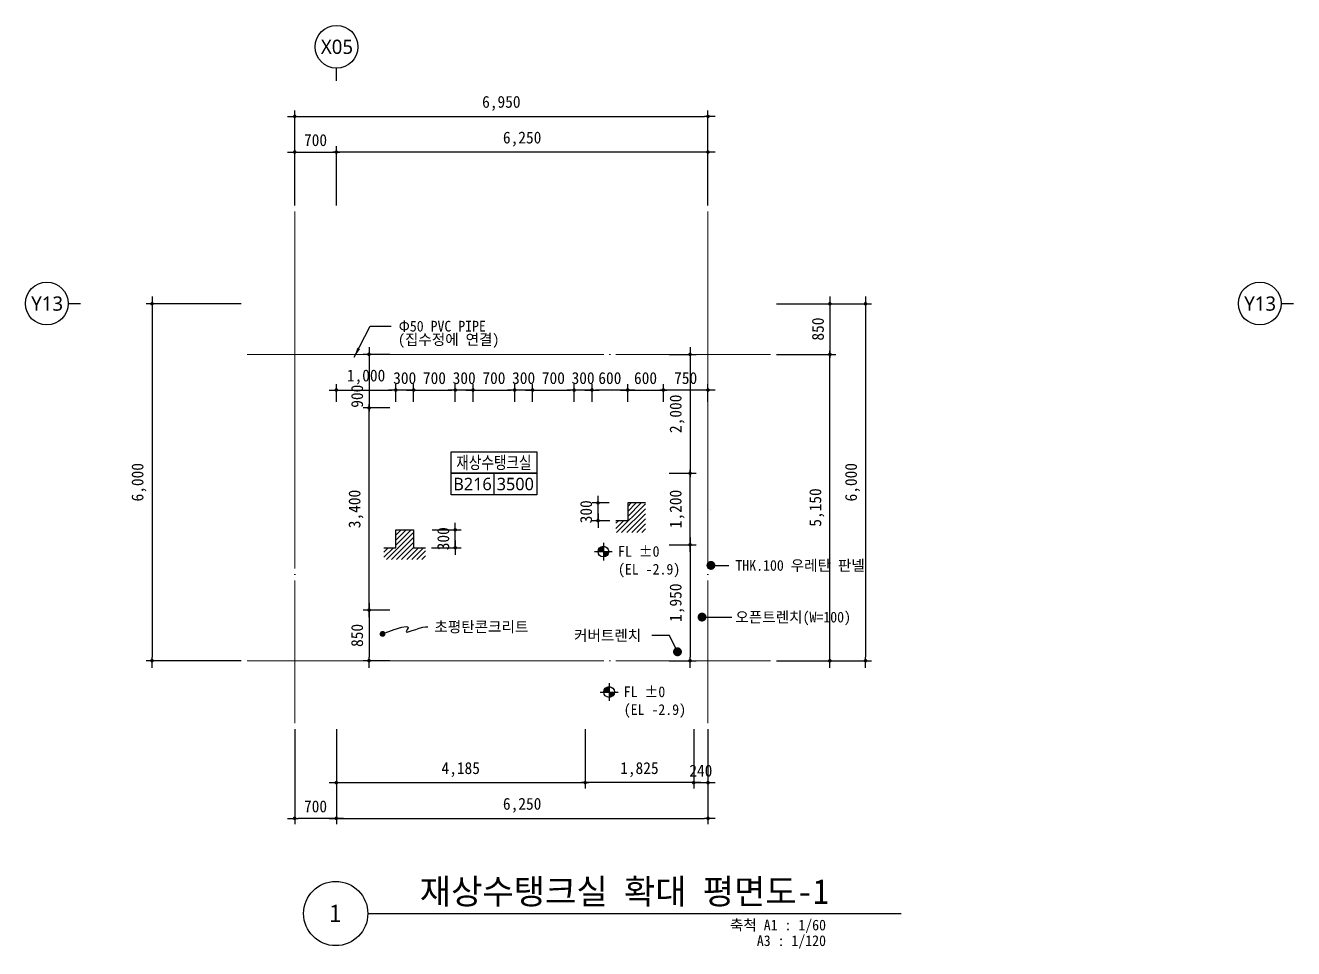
# Model space of a CAD drawing. Header units: inches. Extents: x 158004 to 351834, y 1422 to 34314.
# Drawn here: x 158004 to 179334, y 18294 to 33814 of the extents above; entities that cross this region are included whole.
import ezdxf
from ezdxf.enums import TextEntityAlignment as Align

# ---------------------------------------------------------------- set-up
doc = ezdxf.new("R2010")
doc.units = ezdxf.units.IN
doc.header["$LTSCALE"] = 2
doc.header["$MEASUREMENT"] = 0
doc.linetypes.add('CEN', pattern=[62, 60, -1, 0, -1])
doc.layers.get('0').update_dxf_attribs({"linetype": 'CONTINUOUS'})
for name, color, linetype, lineweight in [('A-AXIS-BUBL', 7, 'CONTINUOUS', 25), ('A-AXIS-LINE', 1, 'CEN', 15), ('A-DIMS', 7, 'CONTINUOUS', 25), ('A-MKXS-LEAD', 7, 'CONTINUOUS', 25), ('A-MKXX-NAME', 3, 'CONTINUOUS', 25), ('A-MKXX-SYMB', 7, 'CONTINUOUS', 25), ('A-XXXX-HATC', 8, 'CONTINUOUS', 18), ('A-XXXX-SYMB', 7, 'CONTINUOUS', 25), ('A-XXXX-TXT1', 3, 'CONTINUOUS', 25), ('A-XXXX-TXT2', 3, 'CONTINUOUS', 25)]:
    doc.layers.add(name, color=color, linetype=linetype, lineweight=lineweight)
doc.styles.add('HY울릉도L', font='H2GTRE.TTF')
doc.styles.add('돋움체', font='')
doc.styles.add('맑은고딕', font='malgun.ttf')
doc.styles.get('돋움체').set_extended_font_data('DotumChe')
doc.dimstyles.new('CDIM', dxfattribs={"dimtxt": 2, "dimasz": 0.6, "dimexe": 1, "dimexo": 1, "dimgap": 1, "dimtad": 1, "dimdec": 0, "dimrnd": 0.5, "dimzin": 0, "dimdsep": 32, "dimlunit": 6, "dimtxsty": 'HY울릉도L', "dimblk1": '_CIDOT', "dimblk2": '_CIDOT', "dimsah": 1, "dimcen": 4.5, "dimclrd": 2, "dimclre": 2, "dimclrt": 7, "dimadec": 0, "dimazin": 0, "dimtfac": 1, "dimtdec": 0, "dimtix": 1, "dimtmove": 2, "dimatfit": 1, "dimldrblk": '_CIDOT', "dimfxl": 1, "dimtolj": 1, "dimtzin": 0, "dimlwd": -1, "dimarcsym": 0})

# ---------------------------------------------------------------- blocks, each defined once
blk = doc.blocks.new('_CIDOT')
at = {"color": 0, "linetype": 'ByBlock'}
blk.add_line((2, 0), (-1, 0), dxfattribs=at)
at = {"color": 0, "linetype": 'ByBlock', "const_width": 0.5}
blk.add_lwpolyline([(-0.25, 0, 1), (0.25, 0, 1)], format="xyb", close=True, dxfattribs=at)
blk = doc.blocks.new('*D4')
at = {"layer": 'A-DIMS', "lineweight": -2, "transparency": 16777216}
for p, q in [((162534, 30784), (162534, 32384)), ((169484, 30784), (169484, 32384))]:
    blk.add_line(p, q, dxfattribs=at)
at = {"layer": 'A-DIMS', "transparency": 16777216}
blk.add_line((162594, 32284), (169424, 32284), dxfattribs=at)
at = {"layer": 'A-DIMS', "transparency": 16777216, "xscale": 60, "yscale": 60, "zscale": 60, "rotation": 180}
blk.add_blockref('_CIDOT', (162534, 32284), dxfattribs=at)
at = {"layer": 'A-DIMS', "transparency": 16777216, "xscale": 60, "yscale": 60, "zscale": 60}
blk.add_blockref('_CIDOT', (169484, 32284), dxfattribs=at)
at = {"layer": 'A-DIMS', "color": 3, "transparency": 16777216, "insert": (166009, 32503), "char_height": 200, "attachment_point": 5, "style": '돋움체'}
blk.add_mtext('\\A1;6,950', dxfattribs=at)
blk = doc.blocks.new('*D5')
at = {"layer": 'A-DIMS', "lineweight": -2, "transparency": 16777216}
for p, q in [((163234, 30784), (163234, 31784)), ((169484, 30784), (169484, 31784))]:
    blk.add_line(p, q, dxfattribs=at)
at = {"layer": 'A-DIMS', "transparency": 16777216}
blk.add_line((169424, 31684), (163294, 31684), dxfattribs=at)
at = {"layer": 'A-DIMS', "transparency": 16777216, "xscale": 60, "yscale": 60, "zscale": 60, "rotation": 180}
blk.add_blockref('_CIDOT', (163234, 31684), dxfattribs=at)
at = {"layer": 'A-DIMS', "transparency": 16777216, "xscale": 60, "yscale": 60, "zscale": 60}
blk.add_blockref('_CIDOT', (169484, 31684), dxfattribs=at)
at = {"layer": 'A-DIMS', "color": 3, "transparency": 16777216, "insert": (166359, 31903), "char_height": 200, "attachment_point": 5, "style": '돋움체'}
blk.add_mtext('\\A1;6,250', dxfattribs=at)
blk = doc.blocks.new('*D6')
at = {"layer": 'A-DIMS', "lineweight": -2, "transparency": 16777216}
for p, q in [((162534, 30784), (162534, 31784)), ((163234, 30784), (163234, 31784))]:
    blk.add_line(p, q, dxfattribs=at)
at = {"layer": 'A-DIMS', "transparency": 16777216}
blk.add_line((162594, 31684), (163174, 31684), dxfattribs=at)
at = {"layer": 'A-DIMS', "transparency": 16777216, "xscale": 60, "yscale": 60, "zscale": 60, "rotation": 180}
blk.add_blockref('_CIDOT', (162534, 31684), dxfattribs=at)
at = {"layer": 'A-DIMS', "transparency": 16777216, "xscale": 60, "yscale": 60, "zscale": 60}
blk.add_blockref('_CIDOT', (163234, 31684), dxfattribs=at)
at = {"layer": 'A-DIMS', "color": 3, "transparency": 16777216, "insert": (162884, 31884), "char_height": 200, "attachment_point": 5, "style": '돋움체'}
blk.add_mtext('\\A1;700', dxfattribs=at)
blk = doc.blocks.new('*D7')
at = {"layer": 'A-DIMS', "lineweight": -2, "transparency": 16777216}
for p, q in [((161634, 29134), (160034, 29134)), ((161634, 23134), (160034, 23134))]:
    blk.add_line(p, q, dxfattribs=at)
at = {"layer": 'A-DIMS', "transparency": 16777216}
blk.add_line((160134, 29074), (160134, 23194), dxfattribs=at)
at = {"layer": 'A-DIMS', "transparency": 16777216, "xscale": 60, "yscale": 60, "zscale": 60}
for p, rotation in [((160134, 29134), 90), ((160134, 23134), 270)]:
    blk.add_blockref('_CIDOT', p, dxfattribs=dict(at, rotation=rotation))
at = {"layer": 'A-DIMS', "color": 3, "transparency": 16777216, "insert": (159915, 26134), "char_height": 200, "attachment_point": 5, "rotation": 90, "style": '돋움체'}
blk.add_mtext('\\A1;6,000', dxfattribs=at)
blk = doc.blocks.new('*D8')
at = {"layer": 'A-DIMS', "lineweight": -2, "transparency": 16777216}
for p, q in [((163234, 21984), (163234, 20984)), ((167419, 21984), (167419, 20984))]:
    blk.add_line(p, q, dxfattribs=at)
at = {"layer": 'A-DIMS', "transparency": 16777216}
blk.add_line((163294, 21084), (167359, 21084), dxfattribs=at)
at = {"layer": 'A-DIMS', "transparency": 16777216, "xscale": 60, "yscale": 60, "zscale": 60, "rotation": 180}
blk.add_blockref('_CIDOT', (163234, 21084), dxfattribs=at)
at = {"layer": 'A-DIMS', "transparency": 16777216, "xscale": 60, "yscale": 60, "zscale": 60}
blk.add_blockref('_CIDOT', (167419, 21084), dxfattribs=at)
at = {"layer": 'A-DIMS', "color": 3, "transparency": 16777216, "insert": (165326, 21303), "char_height": 200, "attachment_point": 5, "style": '돋움체'}
blk.add_mtext('\\A1;4,185', dxfattribs=at)
blk = doc.blocks.new('*D9')
at = {"layer": 'A-DIMS', "lineweight": -2, "transparency": 16777216}
for p, q in [((167419, 21984), (167419, 20984)), ((169244, 21984), (169244, 20984))]:
    blk.add_line(p, q, dxfattribs=at)
at = {"layer": 'A-DIMS', "transparency": 16777216}
blk.add_line((169184, 21084), (167479, 21084), dxfattribs=at)
at = {"layer": 'A-DIMS', "transparency": 16777216, "xscale": 60, "yscale": 60, "zscale": 60, "rotation": 180}
blk.add_blockref('_CIDOT', (167419, 21084), dxfattribs=at)
at = {"layer": 'A-DIMS', "transparency": 16777216, "xscale": 60, "yscale": 60, "zscale": 60}
blk.add_blockref('_CIDOT', (169244, 21084), dxfattribs=at)
at = {"layer": 'A-DIMS', "color": 3, "transparency": 16777216, "insert": (168331, 21303), "char_height": 200, "attachment_point": 5, "style": '돋움체'}
blk.add_mtext('\\A1;1,825', dxfattribs=at)
blk = doc.blocks.new('*D10')
at = {"layer": 'A-DIMS', "lineweight": -2, "transparency": 16777216}
for p, q in [((169244, 21984), (169244, 20984)), ((169484, 21984), (169484, 20984))]:
    blk.add_line(p, q, dxfattribs=at)
at = {"layer": 'A-DIMS', "transparency": 16777216}
for p, q in [((169184, 21084), (169124, 21084)), ((169244, 21084), (169484, 21084)), ((169544, 21084), (169604, 21084))]:
    blk.add_line(p, q, dxfattribs=at)
at = {"layer": 'A-DIMS', "transparency": 16777216, "xscale": 60, "yscale": 60, "zscale": 60}
blk.add_blockref('_CIDOT', (169244, 21084), dxfattribs=at)
at = {"layer": 'A-DIMS', "transparency": 16777216, "xscale": 60, "yscale": 60, "zscale": 60, "rotation": 180}
blk.add_blockref('_CIDOT', (169484, 21084), dxfattribs=at)
at = {"layer": 'A-DIMS', "color": 3, "transparency": 16777216, "insert": (169364, 21284), "char_height": 200, "attachment_point": 5, "style": '돋움체'}
blk.add_mtext('\\A1;240', dxfattribs=at)
blk = doc.blocks.new('*D11')
at = {"layer": 'A-DIMS', "lineweight": -2, "transparency": 16777216}
for p, q in [((170634, 29134), (172234, 29134)), ((170634, 23134), (172234, 23134))]:
    blk.add_line(p, q, dxfattribs=at)
at = {"layer": 'A-DIMS', "transparency": 16777216}
blk.add_line((172134, 29074), (172134, 23194), dxfattribs=at)
at = {"layer": 'A-DIMS', "transparency": 16777216, "xscale": 60, "yscale": 60, "zscale": 60}
for p, rotation in [((172134, 29134), 90), ((172134, 23134), 270)]:
    blk.add_blockref('_CIDOT', p, dxfattribs=dict(at, rotation=rotation))
at = {"layer": 'A-DIMS', "color": 3, "transparency": 16777216, "insert": (171915, 26134), "char_height": 200, "attachment_point": 5, "rotation": 90, "style": '돋움체'}
blk.add_mtext('\\A1;6,000', dxfattribs=at)
blk = doc.blocks.new('*D12')
at = {"layer": 'A-DIMS', "lineweight": -2, "transparency": 16777216}
for p, q in [((170634, 28284), (171634, 28284)), ((170634, 23134), (171634, 23134))]:
    blk.add_line(p, q, dxfattribs=at)
at = {"layer": 'A-DIMS', "transparency": 16777216}
blk.add_line((171534, 23194), (171534, 28224), dxfattribs=at)
at = {"layer": 'A-DIMS', "transparency": 16777216, "xscale": 60, "yscale": 60, "zscale": 60}
for p, rotation in [((171534, 28284), 90), ((171534, 23134), 270)]:
    blk.add_blockref('_CIDOT', p, dxfattribs=dict(at, rotation=rotation))
at = {"layer": 'A-DIMS', "color": 3, "transparency": 16777216, "insert": (171315, 25709), "char_height": 200, "attachment_point": 5, "rotation": 90, "style": '돋움체'}
blk.add_mtext('\\A1;5,150', dxfattribs=at)
blk = doc.blocks.new('*D13')
at = {"layer": 'A-DIMS', "lineweight": -2, "transparency": 16777216}
for p, q in [((170634, 29134), (171634, 29134)), ((170634, 28284), (171634, 28284))]:
    blk.add_line(p, q, dxfattribs=at)
at = {"layer": 'A-DIMS', "transparency": 16777216}
blk.add_line((171534, 29074), (171534, 28344), dxfattribs=at)
at = {"layer": 'A-DIMS', "transparency": 16777216, "xscale": 60, "yscale": 60, "zscale": 60}
for p, rotation in [((171534, 29134), 90), ((171534, 28284), 270)]:
    blk.add_blockref('_CIDOT', p, dxfattribs=dict(at, rotation=rotation))
at = {"layer": 'A-DIMS', "color": 3, "transparency": 16777216, "insert": (171334, 28709), "char_height": 200, "attachment_point": 5, "rotation": 90, "style": '돋움체'}
blk.add_mtext('\\A1;850', dxfattribs=at)
blk = doc.blocks.new('*D14')
at = {"layer": 'A-DIMS', "lineweight": -2, "transparency": 16777216}
for p, q in [((164234, 27484), (164234, 27784)), ((164534, 27484), (164534, 27784))]:
    blk.add_line(p, q, dxfattribs=at)
at = {"layer": 'A-DIMS', "transparency": 16777216}
for p, q in [((164174, 27684), (164114, 27684)), ((164534, 27684), (164234, 27684)), ((164594, 27684), (164654, 27684))]:
    blk.add_line(p, q, dxfattribs=at)
at = {"layer": 'A-DIMS', "transparency": 16777216, "xscale": 60, "yscale": 60, "zscale": 60}
blk.add_blockref('_CIDOT', (164234, 27684), dxfattribs=at)
at = {"layer": 'A-DIMS', "transparency": 16777216, "xscale": 60, "yscale": 60, "zscale": 60, "rotation": 180}
blk.add_blockref('_CIDOT', (164534, 27684), dxfattribs=at)
at = {"layer": 'A-DIMS', "color": 3, "transparency": 16777216, "insert": (164384, 27884), "char_height": 200, "attachment_point": 5, "style": '돋움체'}
blk.add_mtext('\\A1;300', dxfattribs=at)
blk = doc.blocks.new('*D15')
at = {"layer": 'A-DIMS', "lineweight": -2, "transparency": 16777216}
for p, q in [((164534, 27484), (164534, 27784)), ((165234, 27484), (165234, 27784))]:
    blk.add_line(p, q, dxfattribs=at)
at = {"layer": 'A-DIMS', "transparency": 16777216}
blk.add_line((164594, 27684), (165174, 27684), dxfattribs=at)
at = {"layer": 'A-DIMS', "transparency": 16777216, "xscale": 60, "yscale": 60, "zscale": 60, "rotation": 180}
blk.add_blockref('_CIDOT', (164534, 27684), dxfattribs=at)
at = {"layer": 'A-DIMS', "transparency": 16777216, "xscale": 60, "yscale": 60, "zscale": 60}
blk.add_blockref('_CIDOT', (165234, 27684), dxfattribs=at)
at = {"layer": 'A-DIMS', "color": 3, "transparency": 16777216, "insert": (164884, 27884), "char_height": 200, "attachment_point": 5, "style": '돋움체'}
blk.add_mtext('\\A1;700', dxfattribs=at)
blk = doc.blocks.new('*D16')
at = {"layer": 'A-DIMS', "lineweight": -2, "transparency": 16777216}
for p, q in [((165234, 27484), (165234, 27784)), ((165534, 27484), (165534, 27784))]:
    blk.add_line(p, q, dxfattribs=at)
at = {"layer": 'A-DIMS', "transparency": 16777216}
for p, q in [((165174, 27684), (165114, 27684)), ((165534, 27684), (165234, 27684)), ((165594, 27684), (165654, 27684))]:
    blk.add_line(p, q, dxfattribs=at)
at = {"layer": 'A-DIMS', "transparency": 16777216, "xscale": 60, "yscale": 60, "zscale": 60}
blk.add_blockref('_CIDOT', (165234, 27684), dxfattribs=at)
at = {"layer": 'A-DIMS', "transparency": 16777216, "xscale": 60, "yscale": 60, "zscale": 60, "rotation": 180}
blk.add_blockref('_CIDOT', (165534, 27684), dxfattribs=at)
at = {"layer": 'A-DIMS', "color": 3, "transparency": 16777216, "insert": (165384, 27884), "char_height": 200, "attachment_point": 5, "style": '돋움체'}
blk.add_mtext('\\A1;300', dxfattribs=at)
blk = doc.blocks.new('*D17')
at = {"layer": 'A-DIMS', "lineweight": -2, "transparency": 16777216}
for p, q in [((165534, 27484), (165534, 27784)), ((166234, 27484), (166234, 27784))]:
    blk.add_line(p, q, dxfattribs=at)
at = {"layer": 'A-DIMS', "transparency": 16777216}
blk.add_line((165594, 27684), (166174, 27684), dxfattribs=at)
at = {"layer": 'A-DIMS', "transparency": 16777216, "xscale": 60, "yscale": 60, "zscale": 60, "rotation": 180}
blk.add_blockref('_CIDOT', (165534, 27684), dxfattribs=at)
at = {"layer": 'A-DIMS', "transparency": 16777216, "xscale": 60, "yscale": 60, "zscale": 60}
blk.add_blockref('_CIDOT', (166234, 27684), dxfattribs=at)
at = {"layer": 'A-DIMS', "color": 3, "transparency": 16777216, "insert": (165884, 27884), "char_height": 200, "attachment_point": 5, "style": '돋움체'}
blk.add_mtext('\\A1;700', dxfattribs=at)
blk = doc.blocks.new('*D18')
at = {"layer": 'A-DIMS', "lineweight": -2, "transparency": 16777216}
for p, q in [((166234, 27484), (166234, 27784)), ((166534, 27484), (166534, 27784))]:
    blk.add_line(p, q, dxfattribs=at)
at = {"layer": 'A-DIMS', "transparency": 16777216}
for p, q in [((166174, 27684), (166114, 27684)), ((166534, 27684), (166234, 27684)), ((166594, 27684), (166654, 27684))]:
    blk.add_line(p, q, dxfattribs=at)
at = {"layer": 'A-DIMS', "transparency": 16777216, "xscale": 60, "yscale": 60, "zscale": 60}
blk.add_blockref('_CIDOT', (166234, 27684), dxfattribs=at)
at = {"layer": 'A-DIMS', "transparency": 16777216, "xscale": 60, "yscale": 60, "zscale": 60, "rotation": 180}
blk.add_blockref('_CIDOT', (166534, 27684), dxfattribs=at)
at = {"layer": 'A-DIMS', "color": 3, "transparency": 16777216, "insert": (166384, 27884), "char_height": 200, "attachment_point": 5, "style": '돋움체'}
blk.add_mtext('\\A1;300', dxfattribs=at)
blk = doc.blocks.new('*D19')
at = {"layer": 'A-DIMS', "lineweight": -2, "transparency": 16777216}
for p, q in [((166534, 27484), (166534, 27784)), ((167234, 27484), (167234, 27784))]:
    blk.add_line(p, q, dxfattribs=at)
at = {"layer": 'A-DIMS', "transparency": 16777216}
blk.add_line((166594, 27684), (167174, 27684), dxfattribs=at)
at = {"layer": 'A-DIMS', "transparency": 16777216, "xscale": 60, "yscale": 60, "zscale": 60, "rotation": 180}
blk.add_blockref('_CIDOT', (166534, 27684), dxfattribs=at)
at = {"layer": 'A-DIMS', "transparency": 16777216, "xscale": 60, "yscale": 60, "zscale": 60}
blk.add_blockref('_CIDOT', (167234, 27684), dxfattribs=at)
at = {"layer": 'A-DIMS', "color": 3, "transparency": 16777216, "insert": (166884, 27884), "char_height": 200, "attachment_point": 5, "style": '돋움체'}
blk.add_mtext('\\A1;700', dxfattribs=at)
blk = doc.blocks.new('*D20')
at = {"layer": 'A-DIMS', "lineweight": -2, "transparency": 16777216}
for p, q in [((167234, 27484), (167234, 27784)), ((167534, 27484), (167534, 27784))]:
    blk.add_line(p, q, dxfattribs=at)
at = {"layer": 'A-DIMS', "transparency": 16777216}
for p, q in [((167174, 27684), (167114, 27684)), ((167534, 27684), (167234, 27684)), ((167594, 27684), (167654, 27684))]:
    blk.add_line(p, q, dxfattribs=at)
at = {"layer": 'A-DIMS', "transparency": 16777216, "xscale": 60, "yscale": 60, "zscale": 60}
blk.add_blockref('_CIDOT', (167234, 27684), dxfattribs=at)
at = {"layer": 'A-DIMS', "transparency": 16777216, "xscale": 60, "yscale": 60, "zscale": 60, "rotation": 180}
blk.add_blockref('_CIDOT', (167534, 27684), dxfattribs=at)
at = {"layer": 'A-DIMS', "color": 3, "transparency": 16777216, "insert": (167384, 27884), "char_height": 200, "attachment_point": 5, "style": '돋움체'}
blk.add_mtext('\\A1;300', dxfattribs=at)
blk = doc.blocks.new('*D21')
at = {"layer": 'A-DIMS', "lineweight": -2, "transparency": 16777216}
for p, q in [((168134, 27484), (168134, 27784)), ((168734, 27484), (168734, 27784))]:
    blk.add_line(p, q, dxfattribs=at)
at = {"layer": 'A-DIMS', "transparency": 16777216}
blk.add_line((168194, 27684), (168674, 27684), dxfattribs=at)
at = {"layer": 'A-DIMS', "transparency": 16777216, "xscale": 60, "yscale": 60, "zscale": 60, "rotation": 180}
blk.add_blockref('_CIDOT', (168134, 27684), dxfattribs=at)
at = {"layer": 'A-DIMS', "transparency": 16777216, "xscale": 60, "yscale": 60, "zscale": 60}
blk.add_blockref('_CIDOT', (168734, 27684), dxfattribs=at)
at = {"layer": 'A-DIMS', "color": 3, "transparency": 16777216, "insert": (168434, 27884), "char_height": 200, "attachment_point": 5, "style": '돋움체'}
blk.add_mtext('\\A1;600', dxfattribs=at)
blk = doc.blocks.new('*D22')
at = {"layer": 'A-DIMS', "lineweight": -2, "transparency": 16777216}
for p, q in [((163234, 27484), (163234, 27784)), ((164234, 27484), (164234, 27784))]:
    blk.add_line(p, q, dxfattribs=at)
at = {"layer": 'A-DIMS', "transparency": 16777216}
blk.add_line((163294, 27684), (164174, 27684), dxfattribs=at)
at = {"layer": 'A-DIMS', "transparency": 16777216, "xscale": 60, "yscale": 60, "zscale": 60, "rotation": 180}
blk.add_blockref('_CIDOT', (163234, 27684), dxfattribs=at)
at = {"layer": 'A-DIMS', "transparency": 16777216, "xscale": 60, "yscale": 60, "zscale": 60}
blk.add_blockref('_CIDOT', (164234, 27684), dxfattribs=at)
at = {"layer": 'A-DIMS', "color": 3, "transparency": 16777216, "insert": (163734, 27903), "char_height": 200, "attachment_point": 5, "style": '돋움체'}
blk.add_mtext('\\A1;1,000', dxfattribs=at)
blk = doc.blocks.new('*D23')
at = {"layer": 'A-DIMS', "lineweight": -2, "transparency": 16777216}
for p, q in [((167534, 27484), (167534, 27784)), ((168134, 27484), (168134, 27784))]:
    blk.add_line(p, q, dxfattribs=at)
at = {"layer": 'A-DIMS', "transparency": 16777216}
blk.add_line((168074, 27684), (167594, 27684), dxfattribs=at)
at = {"layer": 'A-DIMS', "transparency": 16777216, "xscale": 60, "yscale": 60, "zscale": 60, "rotation": 180}
blk.add_blockref('_CIDOT', (167534, 27684), dxfattribs=at)
at = {"layer": 'A-DIMS', "transparency": 16777216, "xscale": 60, "yscale": 60, "zscale": 60}
blk.add_blockref('_CIDOT', (168134, 27684), dxfattribs=at)
at = {"layer": 'A-DIMS', "color": 3, "transparency": 16777216, "insert": (167834, 27884), "char_height": 200, "attachment_point": 5, "style": '돋움체'}
blk.add_mtext('\\A1;600', dxfattribs=at)
blk = doc.blocks.new('*D24')
at = {"layer": 'A-DIMS', "lineweight": -2, "transparency": 16777216}
for p, q in [((168734, 27484), (168734, 27784)), ((169484, 27484), (169484, 27784))]:
    blk.add_line(p, q, dxfattribs=at)
at = {"layer": 'A-DIMS', "transparency": 16777216}
blk.add_line((169424, 27684), (168794, 27684), dxfattribs=at)
at = {"layer": 'A-DIMS', "transparency": 16777216, "xscale": 60, "yscale": 60, "zscale": 60, "rotation": 180}
blk.add_blockref('_CIDOT', (168734, 27684), dxfattribs=at)
at = {"layer": 'A-DIMS', "transparency": 16777216, "xscale": 60, "yscale": 60, "zscale": 60}
blk.add_blockref('_CIDOT', (169484, 27684), dxfattribs=at)
at = {"layer": 'A-DIMS', "color": 3, "transparency": 16777216, "insert": (169109, 27884), "char_height": 200, "attachment_point": 5, "style": '돋움체'}
blk.add_mtext('\\A1;750', dxfattribs=at)
blk = doc.blocks.new('*D25')
at = {"layer": 'A-DIMS', "lineweight": -2, "transparency": 16777216}
for p, q in [((168834, 26284), (169284, 26284)), ((168834, 25084), (169284, 25084))]:
    blk.add_line(p, q, dxfattribs=at)
at = {"layer": 'A-DIMS', "transparency": 16777216}
blk.add_line((169184, 25144), (169184, 26224), dxfattribs=at)
at = {"layer": 'A-DIMS', "transparency": 16777216, "xscale": 60, "yscale": 60, "zscale": 60}
for p, rotation in [((169184, 26284), 90), ((169184, 25084), 270)]:
    blk.add_blockref('_CIDOT', p, dxfattribs=dict(at, rotation=rotation))
at = {"layer": 'A-DIMS', "color": 3, "transparency": 16777216, "insert": (168965, 25684), "char_height": 200, "attachment_point": 5, "rotation": 90, "style": '돋움체'}
blk.add_mtext('\\A1;1,200', dxfattribs=at)
blk = doc.blocks.new('*D26')
at = {"layer": 'A-DIMS', "lineweight": -2, "transparency": 16777216}
for p, q in [((168834, 28284), (169284, 28284)), ((168834, 26284), (169284, 26284))]:
    blk.add_line(p, q, dxfattribs=at)
at = {"layer": 'A-DIMS', "transparency": 16777216}
blk.add_line((169184, 28224), (169184, 26344), dxfattribs=at)
at = {"layer": 'A-DIMS', "transparency": 16777216, "xscale": 60, "yscale": 60, "zscale": 60}
for p, rotation in [((169184, 28284), 90), ((169184, 26284), 270)]:
    blk.add_blockref('_CIDOT', p, dxfattribs=dict(at, rotation=rotation))
at = {"layer": 'A-DIMS', "color": 3, "transparency": 16777216, "insert": (168965, 27284), "char_height": 200, "attachment_point": 5, "rotation": 90, "style": '돋움체'}
blk.add_mtext('\\A1;2,000', dxfattribs=at)
blk = doc.blocks.new('*D27')
at = {"layer": 'A-DIMS', "lineweight": -2, "transparency": 16777216}
for p, q in [((168834, 25084), (169284, 25084)), ((168834, 23134), (169284, 23134))]:
    blk.add_line(p, q, dxfattribs=at)
at = {"layer": 'A-DIMS', "transparency": 16777216}
blk.add_line((169184, 25024), (169184, 23194), dxfattribs=at)
at = {"layer": 'A-DIMS', "transparency": 16777216, "xscale": 60, "yscale": 60, "zscale": 60}
for p, rotation in [((169184, 25084), 90), ((169184, 23134), 270)]:
    blk.add_blockref('_CIDOT', p, dxfattribs=dict(at, rotation=rotation))
at = {"layer": 'A-DIMS', "color": 3, "transparency": 16777216, "insert": (168965, 24109), "char_height": 200, "attachment_point": 5, "rotation": 90, "style": '돋움체'}
blk.add_mtext('\\A1;1,950', dxfattribs=at)
blk = doc.blocks.new('*D28')
at = {"layer": 'A-DIMS', "lineweight": -2, "transparency": 16777216}
for p, q in [((164134, 27384), (163684, 27384)), ((164134, 23984), (163684, 23984))]:
    blk.add_line(p, q, dxfattribs=at)
at = {"layer": 'A-DIMS', "transparency": 16777216}
blk.add_line((163784, 24044), (163784, 27324), dxfattribs=at)
at = {"layer": 'A-DIMS', "transparency": 16777216, "xscale": 60, "yscale": 60, "zscale": 60}
for p, rotation in [((163784, 27384), 90), ((163784, 23984), 270)]:
    blk.add_blockref('_CIDOT', p, dxfattribs=dict(at, rotation=rotation))
at = {"layer": 'A-DIMS', "color": 3, "transparency": 16777216, "insert": (163565, 25684), "char_height": 200, "attachment_point": 5, "rotation": 90, "style": '돋움체'}
blk.add_mtext('\\A1;3,400', dxfattribs=at)
blk = doc.blocks.new('*D29')
at = {"layer": 'A-DIMS', "lineweight": -2, "transparency": 16777216}
for p, q in [((164134, 28284), (163684, 28284)), ((164134, 27384), (163684, 27384))]:
    blk.add_line(p, q, dxfattribs=at)
at = {"layer": 'A-DIMS', "transparency": 16777216}
blk.add_line((163784, 28224), (163784, 27444), dxfattribs=at)
at = {"layer": 'A-DIMS', "transparency": 16777216, "xscale": 60, "yscale": 60, "zscale": 60}
for p, rotation in [((163784, 28284), 90), ((163784, 27384), 270)]:
    blk.add_blockref('_CIDOT', p, dxfattribs=dict(at, rotation=rotation))
at = {"layer": 'A-DIMS', "color": 3, "transparency": 16777216, "insert": (163584, 27580), "char_height": 200, "attachment_point": 5, "rotation": 90, "style": '돋움체'}
blk.add_mtext('\\A1;900', dxfattribs=at)
blk = doc.blocks.new('*D30')
at = {"layer": 'A-DIMS', "lineweight": -2, "transparency": 16777216}
for p, q in [((164134, 23984), (163684, 23984)), ((164134, 23134), (163684, 23134))]:
    blk.add_line(p, q, dxfattribs=at)
at = {"layer": 'A-DIMS', "transparency": 16777216}
blk.add_line((163784, 23924), (163784, 23194), dxfattribs=at)
at = {"layer": 'A-DIMS', "transparency": 16777216, "xscale": 60, "yscale": 60, "zscale": 60}
for p, rotation in [((163784, 23984), 90), ((163784, 23134), 270)]:
    blk.add_blockref('_CIDOT', p, dxfattribs=dict(at, rotation=rotation))
at = {"layer": 'A-DIMS', "color": 3, "transparency": 16777216, "insert": (163584, 23559), "char_height": 200, "attachment_point": 5, "rotation": 90, "style": '돋움체'}
blk.add_mtext('\\A1;850', dxfattribs=at)
blk = doc.blocks.new('*D31')
at = {"layer": 'A-DIMS', "lineweight": -2, "transparency": 16777216}
for p, q in [((163234, 21984), (163234, 20384)), ((169484, 21984), (169484, 20384))]:
    blk.add_line(p, q, dxfattribs=at)
at = {"layer": 'A-DIMS', "transparency": 16777216}
blk.add_line((163294, 20484), (169424, 20484), dxfattribs=at)
at = {"layer": 'A-DIMS', "transparency": 16777216, "xscale": 60, "yscale": 60, "zscale": 60, "rotation": 180}
blk.add_blockref('_CIDOT', (163234, 20484), dxfattribs=at)
at = {"layer": 'A-DIMS', "transparency": 16777216, "xscale": 60, "yscale": 60, "zscale": 60}
blk.add_blockref('_CIDOT', (169484, 20484), dxfattribs=at)
at = {"layer": 'A-DIMS', "color": 3, "transparency": 16777216, "insert": (166359, 20703), "char_height": 200, "attachment_point": 5, "style": '돋움체'}
blk.add_mtext('\\A1;6,250', dxfattribs=at)
blk = doc.blocks.new('*D32')
at = {"layer": 'A-DIMS', "lineweight": -2, "transparency": 16777216}
for p, q in [((162534, 21984), (162534, 20384)), ((163234, 21984), (163234, 20384))]:
    blk.add_line(p, q, dxfattribs=at)
at = {"layer": 'A-DIMS', "transparency": 16777216}
blk.add_line((163174, 20484), (162594, 20484), dxfattribs=at)
at = {"layer": 'A-DIMS', "transparency": 16777216, "xscale": 60, "yscale": 60, "zscale": 60, "rotation": 180}
blk.add_blockref('_CIDOT', (162534, 20484), dxfattribs=at)
at = {"layer": 'A-DIMS', "transparency": 16777216, "xscale": 60, "yscale": 60, "zscale": 60}
blk.add_blockref('_CIDOT', (163234, 20484), dxfattribs=at)
at = {"layer": 'A-DIMS', "color": 3, "transparency": 16777216, "insert": (162884, 20684), "char_height": 200, "attachment_point": 5, "style": '돋움체'}
blk.add_mtext('\\A1;700', dxfattribs=at)
blk = doc.blocks.new('*D121')
at = {"layer": 'A-DIMS', "transparency": 16777216}
for p, q in [((165233, 25394), (165233, 25454)), ((165233, 25034), (165233, 25334)), ((165233, 24974), (165233, 24914))]:
    blk.add_line(p, q, dxfattribs=at)
at = {"layer": 'A-DIMS', "lineweight": -2, "transparency": 16777216}
for p, q in [((164846, 25334), (165333, 25334)), ((164834, 25034), (165333, 25034))]:
    blk.add_line(p, q, dxfattribs=at)
at = {"layer": 'A-DIMS', "transparency": 16777216, "xscale": 60, "yscale": 60, "zscale": 60}
for p, rotation in [((165233, 25334), 270), ((165233, 25034), 90)]:
    blk.add_blockref('_CIDOT', p, dxfattribs=dict(at, rotation=rotation))
at = {"layer": 'A-DIMS', "color": 3, "transparency": 16777216, "insert": (165033, 25184), "char_height": 200, "attachment_point": 5, "rotation": 90, "style": '돋움체'}
blk.add_mtext('\\A1;300', dxfattribs=at)
blk = doc.blocks.new('*D128')
at = {"layer": 'A-DIMS', "transparency": 16777216}
for p, q in [((167635, 25847), (167635, 25907)), ((167635, 25487), (167635, 25787)), ((167635, 25427), (167635, 25367))]:
    blk.add_line(p, q, dxfattribs=at)
at = {"layer": 'A-DIMS', "lineweight": -2, "transparency": 16777216}
for p, q in [((167822, 25787), (167535, 25787)), ((167834, 25487), (167535, 25487))]:
    blk.add_line(p, q, dxfattribs=at)
at = {"layer": 'A-DIMS', "transparency": 16777216, "xscale": 60, "yscale": 60, "zscale": 60}
for p, rotation in [((167635, 25787), 270), ((167635, 25487), 90)]:
    blk.add_blockref('_CIDOT', p, dxfattribs=dict(at, rotation=rotation))
at = {"layer": 'A-DIMS', "color": 3, "transparency": 16777216, "insert": (167435, 25637), "char_height": 200, "attachment_point": 5, "rotation": 90, "style": '돋움체'}
blk.add_mtext('\\A1;300', dxfattribs=at)

msp = doc.modelspace()

# ---------------------------------------------------------------- hatches: boundary and pattern name
at = {"layer": 'A-XXXX-HATC'}
h = msp.add_hatch(dxfattribs=at)
h.set_pattern_fill('BRICK', color=256, scale=60.000001, style=0)
h.set_pattern_definition([(45, (55570.59, -54845.706), (-42.426407, 42.426407), [])])
h.paths.add_polyline_path([(168434, 25287.1), (168434, 25787.1), (168134, 25787.1), (168134, 25487.1), (167934, 25487.1), (167934, 25287.1)])
h = msp.add_hatch(dxfattribs=at)
h.set_pattern_fill('BRICK', color=256, scale=60.000001, style=0)
h.set_pattern_definition([(45, (54670.59, -55298.81), (-42.426407, 42.426407), [])])
h.paths.add_polyline_path([(164034, 25034), (164034, 24834), (164734, 24834), (164734, 25034), (164534, 25034), (164534, 25334), (164234, 25334), (164234, 25034)])
at = {"layer": 'A-XXXX-SYMB'}
h = msp.add_hatch(color=256, dxfattribs=at)
h.paths.add_polyline_path([(167724.8, 25058.1, 0.4142136), (167634.8, 24968.1), (167724.8, 24968.1)])
h.paths.add_polyline_path([(167814.8, 24968.1), (167724.8, 24968.1), (167724.8, 24878.1, 0.4142136)])
h = msp.add_hatch(color=256, dxfattribs=at)
h.paths.add_polyline_path([(167821.4, 22697.9, 0.4142136), (167731.4, 22607.9), (167821.4, 22607.9)])
h.paths.add_polyline_path([(167911.4, 22607.9), (167821.4, 22607.9), (167821.4, 22517.9, 0.4142136)])

# ---------------------------------------------------------------- linework, layer by layer
msp.add_lwpolyline([(163534, 28234), (163802.9, 28759), (164154.4, 28759)])
msp.add_lwpolyline([(163534, 28234, 0, 50, 0), (163610.8, 28384, 50, 50, 0)], format="xyseb")
at = {"layer": 'A-AXIS-BUBL', "ltscale": 0.2}
for p, q in [((163234, 32884), (163234, 33094)), ((158934, 29134), (158724, 29134)), ((179334, 29134), (179124, 29134))]:
    msp.add_line(p, q, dxfattribs=at)
for centre in [(163237.5, 33454), (158364, 29137.5), (178764, 29137.5)]:
    msp.add_circle(centre, 360, dxfattribs=at)
at = {"layer": 'A-AXIS-LINE', "ltscale": 50}
for p, q in [((162534, 30684), (162534, 22084)), ((169484, 30684), (169484, 22084)), ((161734, 28284), (170534, 28284)), ((161734, 23134), (170534, 23134))]:
    msp.add_line(p, q, dxfattribs=at)
at = {"layer": 'A-MKXS-LEAD'}
for p, q in [((169534, 25684), (169534, 25684)), ((169534, 24736.1), (169834, 24736.1)), ((169384, 23867.2), (169884, 23867.2)), ((168838.9, 23558.7), (168538.9, 23558.7)), ((168971.1, 23284), (168838.9, 23558.7))]:
    msp.add_line(p, q, dxfattribs=at)
for points, const_width in [([(169534, 24773.6, -1), (169534, 24698.6, -1)], 75), ([(169384, 23904.7, -1), (169384, 23829.7, -1)], 75), ([(163986.3, 23587.1, 1), (164036.1, 23582.1, 1)], 48), ([(168971.1, 23246.5, -1), (168971.1, 23321.5, -1)], 75)]:
    msp.add_lwpolyline(points, format="xyb", close=True, dxfattribs=dict(at, const_width=const_width))
msp.add_lwpolyline([(164011.2, 23584.6), (164206.7, 23658.3), (164334.1, 23698.1), (164406.6, 23711), (164437.4, 23704), (164439.7, 23684.2), (164426.7, 23658.6), (164411.6, 23634.2), (164407.7, 23618.1), (164425, 23615.4), (164461.3, 23624.2), (164511, 23640.7), (164568.8, 23660.9), (164629.2, 23681.1), (164686.8, 23697.4), (164736.2, 23706), (164771.9, 23703.1)], dxfattribs=at)
at = {"layer": 'A-MKXX-SYMB'}
msp.add_line((165884, 26284), (165884, 25924), dxfattribs=at)
for points in [[(166604, 26284), (165164, 26284), (165164, 26644), (166604, 26644)], [(166604, 25924), (165164, 25924), (165164, 26284), (166604, 26284)]]:
    msp.add_lwpolyline(points, close=True, dxfattribs=at)
at = {"layer": 'A-XXXX-SYMB'}
for p, q in [((167574.8, 24968.1), (167874.8, 24968.1)), ((167724.8, 25118.1), (167724.8, 24818.1)), ((167821.4, 22757.9), (167821.4, 22457.9)), ((167671.4, 22607.9), (167971.4, 22607.9)), ((163763.5, 18884), (171734, 18884)), ((165963.5, 18884), (172734, 18884))]:
    msp.add_line(p, q, dxfattribs=at)
for points in [[(168434, 25787.1), (168284, 25787.1), (168134, 25787.1), (168134, 25487.1), (167934, 25487.1)], [(164034, 25034), (164234, 25034), (164234, 25334), (164384, 25334), (164534, 25334), (164534, 25034), (164734, 25034)]]:
    msp.add_lwpolyline(points, dxfattribs=at)
for centre, radius in [((167724.8, 24968.1), 90), ((167821.4, 22607.9), 90), ((163223.5, 18884), 540)]:
    msp.add_circle(centre, radius, dxfattribs=at)

# ---------------------------------------------------------------- texts
at = {"layer": 'A-MKXX-NAME', "style": '맑은고딕', "width": 0.8}
msp.add_text('재상수탱크실', height=210, dxfattribs=at).set_placement((165884, 26464), align=Align.MIDDLE_CENTER)
at = {"layer": 'A-MKXX-NAME', "style": '맑은고딕'}
for s, p in [('B216', (165524, 26104)), ('3500', (166244, 26104))]:
    msp.add_text(s, height=210, dxfattribs=at).set_placement(p, align=Align.MIDDLE_CENTER)
at = {"layer": 'A-XXXX-TXT1', "style": '돋움체'}
msp.add_text('재상수탱크실 확대 평면도-1', height=420, dxfattribs=at).set_placement((171519.6, 18918), align=Align.BOTTOM_RIGHT)
msp.add_text('1', height=300, dxfattribs=at).set_placement((163216.6, 18890.4), align=Align.MIDDLE)
for s, p in [('축척 A1 : 1/60', (171469.1, 18780.6)), ('A3 : 1/120', (171469.1, 18517.9))]:
    msp.add_text(s, height=180, dxfattribs=at).set_placement(p, align=Align.TOP_RIGHT)
at = {"layer": 'A-XXXX-TXT2', "ltscale": 0.2, "style": '맑은고딕'}
for s, p in [('X05', (163244.2, 33454.2)), ('Y13', (158370.7, 29137.7)), ('Y13', (178770.7, 29137.7))]:
    msp.add_text(s, height=240, dxfattribs=at).set_placement(p, align=Align.MIDDLE_CENTER)
at = {"layer": 'A-XXXX-TXT2', "style": '돋움체'}
for s, p in [('Φ50 PVC PIPE ', (164283, 28757.5)), ('(집수정에 연결)', (164271.6, 28532.9)), ('FL %%P0', (167971.1, 24972.3)), ('(EL -2.9)', (167971.1, 24672.3)), ('THK.100 우레탄 판넬', (169945.5, 24736.1)), ('오픈트렌치(W=100)', (169945.5, 23867.2)), ('초평탄콘크리트', (164882.7, 23703.1)), ('커버트렌치', (167231.4, 23558.7)), ('FL %%P0', (168067.7, 22612.1)), ('(EL -2.9)', (168067.7, 22312.1))]:
    msp.add_text(s, height=180, dxfattribs=at).set_placement(p, align=Align.MIDDLE_LEFT)

# ---------------------------------------------------------------- dimensions: what is measured, and where the dimension line sits
at = {"layer": 'A-DIMS'}
for base, p1, p2, picture, middle in [((169484, 32284), (162534, 30684), (169484, 30684), '*D4', (166009, 32503)), ((163234, 31684), (162534, 30684), (163234, 30684), '*D6', (162884, 31884.1)), ((164234, 27684), (163234, 27384), (164234, 27384), '*D22', (163734, 27903)), ((165234, 27684), (164534, 27384), (165234, 27384), '*D15', (164884, 27884.1)), ((166234, 27684), (165534, 27384), (166234, 27384), '*D17', (165884, 27884.1)), ((167234, 27684), (166534, 27384), (167234, 27384), '*D19', (166884, 27884.1)), ((168734, 27684), (168134, 27384), (168734, 27384), '*D21', (168434, 27884.1)), ((167418.8, 21084), (163234, 22084), (167418.8, 22084), '*D8', (165326.4, 21303)), ((169484, 20484), (163234, 22084), (169484, 22084), '*D31', (166359, 20703)), ((169484, 21084), (169244, 22084), (169484, 22084), '*D10', (169364, 21284.1))]:
    dim = msp.add_linear_dim(base=base, p1=p1, p2=p2, dimstyle='CDIM', override={"dimscale": 100, "dimtxsty": '돋움체', "dimclrd": 256, "dimclre": 256, "dimclrt": 3}, dxfattribs=at)
    dim.commit()
    dim.dimension.update_dxf_attribs({"geometry": picture, "text_midpoint": middle})
for base, p1, p2, angle, picture, middle in [((163234, 31684), (169484, 30684), (163234, 30684), 180, '*D5', (166359, 31903)), ((160134, 23134), (161734, 29134), (161734, 23134), 270, '*D7', (159915, 26134)), ((172134, 23134), (170534, 29134), (170534, 23134), 270, '*D11', (171915, 26134)), ((171534, 28284), (170534, 29134), (170534, 28284), 270, '*D13', (171333.9, 28709)), ((169184, 26284), (168734, 28284), (168734, 26284), 270, '*D26', (168965, 27284)), ((171534, 28284), (170534, 23134), (170534, 28284), 90, '*D12', (171315, 25709)), ((164234, 27684), (164534, 27384), (164234, 27384), 180, '*D14', (164384, 27884.1)), ((165234, 27684), (165534, 27384), (165234, 27384), 180, '*D16', (165384, 27884.1)), ((166234, 27684), (166534, 27384), (166234, 27384), 180, '*D18', (166384, 27884.1)), ((167234, 27684), (167534, 27384), (167234, 27384), 180, '*D20', (167384, 27884.1)), ((167534, 27684), (168134, 27384), (167534, 27384), 180, '*D23', (167834, 27884.1)), ((168734, 27684), (169484, 27384), (168734, 27384), 180, '*D24', (169109, 27884.1)), ((163784, 27384), (164234, 23984), (164234, 27384), 90, '*D28', (163565, 25684)), ((169184, 26284), (168734, 25084), (168734, 26284), 90, '*D25', (168965, 25684)), ((167635, 25787.1), (167934, 25487.1), (167921.7, 25787.1), 90, '*D128', (167434.8, 25637.1)), ((165233, 25334), (164734, 25034), (164746.3, 25334), 90, '*D121', (165032.9, 25184)), ((169184, 23134), (168734, 25084), (168734, 23134), 270, '*D27', (168965, 24109)), ((163784, 23134), (164234, 23984), (164234, 23134), 270, '*D30', (163583.9, 23559)), ((162534, 20484), (163234, 22084), (162534, 22084), 180, '*D32', (162884, 20684.1)), ((167418.8, 21084), (169244, 22084), (167418.8, 22084), 180, '*D9', (168331.4, 21303))]:
    dim = msp.add_linear_dim(base=base, p1=p1, p2=p2, angle=angle, dimstyle='CDIM', override={"dimscale": 100, "dimtxsty": '돋움체', "dimclrd": 256, "dimclre": 256, "dimclrt": 3}, dxfattribs=at)
    dim.commit()
    dim.dimension.update_dxf_attribs({"geometry": picture, "text_midpoint": middle})
dim = msp.add_linear_dim(base=(163784, 27384), p1=(164234, 28284), p2=(164234, 27384), angle=270, dimstyle='CDIM', override={"dimscale": 100, "dimtxsty": '돋움체', "dimclrd": 256, "dimclre": 256, "dimclrt": 3}, dxfattribs=at)
dim.commit()
dim.dimension.update_dxf_attribs({"geometry": '*D29', "text_midpoint": (163583.9, 27580.3), "dimtype": 128})

doc.saveas('drawing.dxf')
